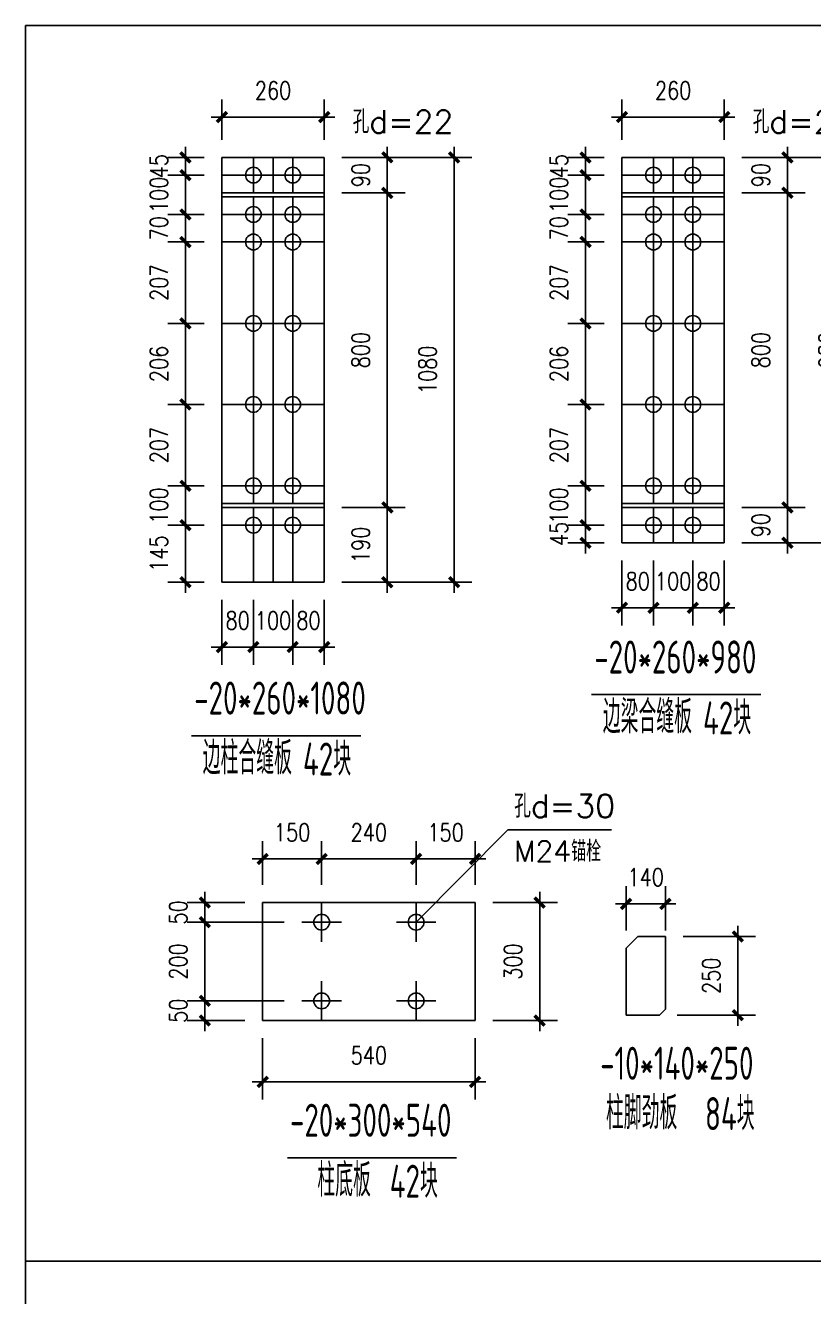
# Model space of a CAD drawing. Header units: millimetres. Extents: x 1471994 to 4527627, y -5186613 to -1927582.
# Drawn here: x 1479708 to 1483715, y -1968990 to -1962526 of the extents above; entities that cross this region are included whole.
import ezdxf

# ---------------------------------------------------------------- set-up
doc = ezdxf.new("R2010")
doc.units = ezdxf.units.MM
doc.header["$LTSCALE"] = 1000
doc.header["$PDMODE"] = 34
doc.linetypes.add('CENTER', pattern=[50.8, 31.75, -6.35, 6.35, -6.35])
doc.layers.add('轴线层', color=1, linetype='CENTER', lineweight=15)
doc.layers.add('钢架', color=7, linetype='Continuous', lineweight=25)
doc.styles.add('DIM_FONT', font='simplex.shx', dxfattribs={"width": 0.8, "bigfont": 'hztxt.shx'})
doc.styles.add('hz', font='gbenor.shx', dxfattribs={"width": 0.75, "height": 100, "bigfont": 'gbcbig.shx'})
doc.styles.get("Standard").update_dxf_attribs({"font": 'txt', "bigfont": 'gbcbig.shx'})
doc.dimstyles.new('WGH(2)', dxfattribs={"dimscale": 1.2, "dimtxt": 100, "dimasz": 0.5, "dimexe": 75, "dimexo": 75, "dimgap": 75, "dimtad": 1, "dimdec": 0, "dimlfac": 0.5, "dimzin": 0, "dimdsep": 46, "dimtxsty": 'DIM_FONT', "dimblk1": '_DIMX', "dimblk2": '_DIMX', "dimsah": 1, "dimcen": 0.09, "dimclrd": 3, "dimclre": 3, "dimclrt": 7, "dimadec": 0, "dimazin": 0, "dimtfac": 1, "dimtdec": 0, "dimtix": 1, "dimtmove": 2, "dimatfit": 3, "dimldrblk": '_DIMX', "dimfxl": 1, "dimtolj": 1, "dimtzin": 0, "dimarcsym": 0})

# ---------------------------------------------------------------- blocks, each defined once
blk = doc.blocks.new('_DIMX')
blk.add_line((-150, 0), (150, 0))
at = {"const_width": 50}
blk.add_lwpolyline([(-70, -70), (70, 70)], dxfattribs=at)
blk = doc.blocks.new('*D269')
at = {"color": 3, "lineweight": -2}
for p, q in [((1480617, -1963197), (1480431.7, -1963197)), ((1480521.7, -1963196.6), (1480521.7, -1963196.3)), ((1480521.7, -1963197), (1480521.7, -1963287)), ((1480617, -1963287), (1480431.7, -1963287)), ((1480521.7, -1963287.4), (1480521.7, -1963287.7))]:
    blk.add_line(p, q, dxfattribs=at)
at = {"layer": 'Defpoints', "color": 0}
for p in [(1480707, -1963197), (1480521.7, -1963287), (1480707, -1963287)]:
    blk.add_point(p, dxfattribs=at)
at = {"color": 3, "lineweight": -2, "xscale": 0.36, "yscale": 0.36, "zscale": 0.36}
for p, rotation in [((1480521.7, -1963197), 270), ((1480521.7, -1963287), 90)]:
    blk.add_blockref('_DIMX', p, dxfattribs=dict(at, rotation=rotation))
at = {"color": 7, "insert": (1480386.7, -1963242), "char_height": 90, "attachment_point": 5, "rotation": 90, "style": 'DIM_FONT'}
blk.add_mtext('\\A1;45', dxfattribs=at)
blk = doc.blocks.new('*D270')
at = {"color": 3, "lineweight": -2}
for p, q in [((1480617, -1963287), (1480431.7, -1963287)), ((1480521.7, -1963286.6), (1480521.7, -1963286.3)), ((1480521.7, -1963287), (1480521.7, -1963487)), ((1480617, -1963487), (1480431.7, -1963487)), ((1480521.7, -1963487.4), (1480521.7, -1963487.7))]:
    blk.add_line(p, q, dxfattribs=at)
at = {"layer": 'Defpoints', "color": 0}
for p in [(1480707, -1963287), (1480521.7, -1963487), (1480707, -1963487)]:
    blk.add_point(p, dxfattribs=at)
at = {"color": 3, "lineweight": -2, "xscale": 0.36, "yscale": 0.36, "zscale": 0.36}
for p, rotation in [((1480521.7, -1963287), 270), ((1480521.7, -1963487), 90)]:
    blk.add_blockref('_DIMX', p, dxfattribs=dict(at, rotation=rotation))
at = {"color": 7, "insert": (1480386.7, -1963387), "char_height": 90, "attachment_point": 5, "rotation": 90, "style": 'DIM_FONT'}
blk.add_mtext('\\A1;100', dxfattribs=at)
blk = doc.blocks.new('*D271')
at = {"color": 3, "lineweight": -2}
for p, q in [((1480617, -1963487), (1480431.7, -1963487)), ((1480521.7, -1963486.6), (1480521.7, -1963486.3)), ((1480521.7, -1963487), (1480521.7, -1963627)), ((1480617, -1963627), (1480431.7, -1963627)), ((1480521.7, -1963627.4), (1480521.7, -1963627.7))]:
    blk.add_line(p, q, dxfattribs=at)
at = {"layer": 'Defpoints', "color": 0}
for p in [(1480707, -1963487), (1480521.7, -1963627), (1480707, -1963627)]:
    blk.add_point(p, dxfattribs=at)
at = {"color": 3, "lineweight": -2, "xscale": 0.36, "yscale": 0.36, "zscale": 0.36}
for p, rotation in [((1480521.7, -1963487), 270), ((1480521.7, -1963627), 90)]:
    blk.add_blockref('_DIMX', p, dxfattribs=dict(at, rotation=rotation))
at = {"color": 7, "insert": (1480386.7, -1963557), "char_height": 90, "attachment_point": 5, "rotation": 90, "style": 'DIM_FONT'}
blk.add_mtext('\\A1;70', dxfattribs=at)
blk = doc.blocks.new('*D272')
at = {"color": 3, "lineweight": -2}
for p, q in [((1480617, -1963627), (1480431.7, -1963627)), ((1480521.7, -1963627.4), (1480521.7, -1964040.6)), ((1480617, -1964041), (1480431.7, -1964041))]:
    blk.add_line(p, q, dxfattribs=at)
at = {"layer": 'Defpoints', "color": 0}
for p in [(1480707, -1963627), (1480521.7, -1964041), (1480707, -1964041)]:
    blk.add_point(p, dxfattribs=at)
at = {"color": 3, "lineweight": -2, "xscale": 0.36, "yscale": 0.36, "zscale": 0.36}
for p, rotation in [((1480521.7, -1963627), 90), ((1480521.7, -1964041), 270)]:
    blk.add_blockref('_DIMX', p, dxfattribs=dict(at, rotation=rotation))
at = {"color": 7, "insert": (1480386.7, -1963834), "char_height": 90, "attachment_point": 5, "rotation": 90, "style": 'DIM_FONT'}
blk.add_mtext('\\A1;207', dxfattribs=at)
blk = doc.blocks.new('*D273')
at = {"color": 3, "lineweight": -2}
for p, q in [((1480617, -1964041), (1480431.7, -1964041)), ((1480521.7, -1964041.4), (1480521.7, -1964452.6)), ((1480617, -1964453), (1480431.7, -1964453))]:
    blk.add_line(p, q, dxfattribs=at)
at = {"layer": 'Defpoints', "color": 0}
for p in [(1480707, -1964041), (1480521.7, -1964453), (1480707, -1964453)]:
    blk.add_point(p, dxfattribs=at)
at = {"color": 3, "lineweight": -2, "xscale": 0.36, "yscale": 0.36, "zscale": 0.36}
for p, rotation in [((1480521.7, -1964041), 90), ((1480521.7, -1964453), 270)]:
    blk.add_blockref('_DIMX', p, dxfattribs=dict(at, rotation=rotation))
at = {"color": 7, "insert": (1480386.7, -1964247), "char_height": 90, "attachment_point": 5, "rotation": 90, "style": 'DIM_FONT'}
blk.add_mtext('\\A1;206', dxfattribs=at)
blk = doc.blocks.new('*D274')
at = {"color": 3, "lineweight": -2}
for p, q in [((1480617, -1964453), (1480431.7, -1964453)), ((1480521.7, -1964453.4), (1480521.7, -1964866.6)), ((1480617, -1964867), (1480431.7, -1964867))]:
    blk.add_line(p, q, dxfattribs=at)
at = {"layer": 'Defpoints', "color": 0}
for p in [(1480707, -1964453), (1480521.7, -1964867), (1480707, -1964867)]:
    blk.add_point(p, dxfattribs=at)
at = {"color": 3, "lineweight": -2, "xscale": 0.36, "yscale": 0.36, "zscale": 0.36}
for p, rotation in [((1480521.7, -1964453), 90), ((1480521.7, -1964867), 270)]:
    blk.add_blockref('_DIMX', p, dxfattribs=dict(at, rotation=rotation))
at = {"color": 7, "insert": (1480386.7, -1964660), "char_height": 90, "attachment_point": 5, "rotation": 90, "style": 'DIM_FONT'}
blk.add_mtext('\\A1;207', dxfattribs=at)
blk = doc.blocks.new('*D275')
at = {"color": 3, "lineweight": -2}
for p, q in [((1480617, -1964867), (1480431.7, -1964867)), ((1480521.7, -1964866.6), (1480521.7, -1964866.3)), ((1480521.7, -1964867), (1480521.7, -1965067)), ((1480617, -1965067), (1480431.7, -1965067)), ((1480521.7, -1965067.4), (1480521.7, -1965067.7))]:
    blk.add_line(p, q, dxfattribs=at)
at = {"layer": 'Defpoints', "color": 0}
for p in [(1480707, -1964867), (1480521.7, -1965067), (1480707, -1965067)]:
    blk.add_point(p, dxfattribs=at)
at = {"color": 3, "lineweight": -2, "xscale": 0.36, "yscale": 0.36, "zscale": 0.36}
for p, rotation in [((1480521.7, -1964867), 270), ((1480521.7, -1965067), 90)]:
    blk.add_blockref('_DIMX', p, dxfattribs=dict(at, rotation=rotation))
at = {"color": 7, "insert": (1480386.7, -1964967), "char_height": 90, "attachment_point": 5, "rotation": 90, "style": 'DIM_FONT'}
blk.add_mtext('\\A1;100', dxfattribs=at)
blk = doc.blocks.new('*D276')
at = {"color": 3, "lineweight": -2}
for p, q in [((1480617, -1965067), (1480431.7, -1965067)), ((1480521.7, -1965066.6), (1480521.7, -1965066.3)), ((1480521.7, -1965067), (1480521.7, -1965357)), ((1480617, -1965357), (1480431.7, -1965357)), ((1480521.7, -1965357.4), (1480521.7, -1965357.7))]:
    blk.add_line(p, q, dxfattribs=at)
at = {"layer": 'Defpoints', "color": 0}
for p in [(1480707, -1965067), (1480521.7, -1965357), (1480707, -1965357)]:
    blk.add_point(p, dxfattribs=at)
at = {"color": 3, "lineweight": -2, "xscale": 0.36, "yscale": 0.36, "zscale": 0.36}
for p, rotation in [((1480521.7, -1965067), 270), ((1480521.7, -1965357), 90)]:
    blk.add_blockref('_DIMX', p, dxfattribs=dict(at, rotation=rotation))
at = {"color": 7, "insert": (1480386.7, -1965212), "char_height": 90, "attachment_point": 5, "rotation": 90, "style": 'DIM_FONT'}
blk.add_mtext('\\A1;145', dxfattribs=at)
blk = doc.blocks.new('*D277')
at = {"color": 3, "lineweight": -2}
for p, q in [((1480707, -1963107), (1480707, -1962901.6)), ((1481227, -1963107), (1481227, -1962901.6)), ((1481226.6, -1962991.6), (1480707.4, -1962991.6))]:
    blk.add_line(p, q, dxfattribs=at)
at = {"layer": 'Defpoints', "color": 0}
for p in [(1480707, -1962991.6), (1480707, -1963197), (1481227, -1963197)]:
    blk.add_point(p, dxfattribs=at)
at = {"color": 3, "lineweight": -2, "xscale": 0.36, "yscale": 0.36, "zscale": 0.36, "rotation": 180}
blk.add_blockref('_DIMX', (1480707, -1962991.6), dxfattribs=at)
at = {"color": 3, "lineweight": -2, "xscale": 0.36, "yscale": 0.36, "zscale": 0.36}
blk.add_blockref('_DIMX', (1481227, -1962991.6), dxfattribs=at)
at = {"color": 7, "insert": (1480967, -1962856.6), "char_height": 90, "attachment_point": 5, "style": 'DIM_FONT'}
blk.add_mtext('\\A1;260', dxfattribs=at)
blk = doc.blocks.new('*D278')
at = {"color": 3, "lineweight": -2}
for p, q in [((1481317, -1963197), (1481637.7, -1963197)), ((1481547.7, -1963196.6), (1481547.7, -1963196.3)), ((1481547.7, -1963197), (1481547.7, -1963377)), ((1481317, -1963377), (1481637.7, -1963377)), ((1481547.7, -1963377.4), (1481547.7, -1963377.7))]:
    blk.add_line(p, q, dxfattribs=at)
at = {"layer": 'Defpoints', "color": 0}
for p in [(1481227, -1963197), (1481227, -1963377), (1481547.7, -1963377)]:
    blk.add_point(p, dxfattribs=at)
at = {"color": 3, "lineweight": -2, "xscale": 0.36, "yscale": 0.36, "zscale": 0.36}
for p, rotation in [((1481547.7, -1963197), 270), ((1481547.7, -1963377), 90)]:
    blk.add_blockref('_DIMX', p, dxfattribs=dict(at, rotation=rotation))
at = {"color": 7, "insert": (1481412.7, -1963287), "char_height": 90, "attachment_point": 5, "rotation": 90, "style": 'DIM_FONT'}
blk.add_mtext('\\A1;90', dxfattribs=at)
blk = doc.blocks.new('*D279')
at = {"color": 3, "lineweight": -2}
for p, q in [((1481317, -1963377), (1481637.7, -1963377)), ((1481547.7, -1963377.4), (1481547.7, -1964976.6)), ((1481317, -1964977), (1481637.7, -1964977))]:
    blk.add_line(p, q, dxfattribs=at)
at = {"layer": 'Defpoints', "color": 0}
for p in [(1481227, -1963377), (1481227, -1964977), (1481547.7, -1964977)]:
    blk.add_point(p, dxfattribs=at)
at = {"color": 3, "lineweight": -2, "xscale": 0.36, "yscale": 0.36, "zscale": 0.36}
for p, rotation in [((1481547.7, -1963377), 90), ((1481547.7, -1964977), 270)]:
    blk.add_blockref('_DIMX', p, dxfattribs=dict(at, rotation=rotation))
at = {"color": 7, "insert": (1481412.7, -1964177), "char_height": 90, "attachment_point": 5, "rotation": 90, "style": 'DIM_FONT'}
blk.add_mtext('\\A1;800', dxfattribs=at)
blk = doc.blocks.new('*D280')
at = {"color": 3, "lineweight": -2}
for p, q in [((1481317, -1964977), (1481637.7, -1964977)), ((1481547.7, -1964977.4), (1481547.7, -1965356.6)), ((1481317, -1965357), (1481637.7, -1965357))]:
    blk.add_line(p, q, dxfattribs=at)
at = {"layer": 'Defpoints', "color": 0}
for p in [(1481227, -1964977), (1481227, -1965357), (1481547.7, -1965357)]:
    blk.add_point(p, dxfattribs=at)
at = {"color": 3, "lineweight": -2, "xscale": 0.36, "yscale": 0.36, "zscale": 0.36}
for p, rotation in [((1481547.7, -1964977), 90), ((1481547.7, -1965357), 270)]:
    blk.add_blockref('_DIMX', p, dxfattribs=dict(at, rotation=rotation))
at = {"color": 7, "insert": (1481412.7, -1965167), "char_height": 90, "attachment_point": 5, "rotation": 90, "style": 'DIM_FONT'}
blk.add_mtext('\\A1;190', dxfattribs=at)
blk = doc.blocks.new('*D281')
at = {"color": 3, "lineweight": -2}
for p, q in [((1480707, -1965447), (1480707, -1965776.9)), ((1480867, -1965447), (1480867, -1965776.9)), ((1480706.6, -1965686.9), (1480706.3, -1965686.9)), ((1480707, -1965686.9), (1480867, -1965686.9)), ((1480867.4, -1965686.9), (1480867.7, -1965686.9))]:
    blk.add_line(p, q, dxfattribs=at)
at = {"layer": 'Defpoints', "color": 0}
for p in [(1480707, -1965357), (1480867, -1965357), (1480867, -1965686.9)]:
    blk.add_point(p, dxfattribs=at)
at = {"color": 3, "lineweight": -2, "xscale": 0.36, "yscale": 0.36, "zscale": 0.36}
blk.add_blockref('_DIMX', (1480707, -1965686.9), dxfattribs=at)
at = {"color": 3, "lineweight": -2, "xscale": 0.36, "yscale": 0.36, "zscale": 0.36, "rotation": 180}
blk.add_blockref('_DIMX', (1480867, -1965686.9), dxfattribs=at)
at = {"color": 7, "insert": (1480787, -1965551.9), "char_height": 90, "attachment_point": 5, "style": 'DIM_FONT'}
blk.add_mtext('\\A1;80', dxfattribs=at)
blk = doc.blocks.new('*D282')
at = {"color": 3, "lineweight": -2}
for p, q in [((1480867, -1965447), (1480867, -1965776.9)), ((1481067, -1965447), (1481067, -1965776.9)), ((1480866.6, -1965686.9), (1480866.3, -1965686.9)), ((1480867, -1965686.9), (1481067, -1965686.9)), ((1481067.4, -1965686.9), (1481067.7, -1965686.9))]:
    blk.add_line(p, q, dxfattribs=at)
at = {"layer": 'Defpoints', "color": 0}
for p in [(1480867, -1965357), (1481067, -1965357), (1481067, -1965686.9)]:
    blk.add_point(p, dxfattribs=at)
at = {"color": 3, "lineweight": -2, "xscale": 0.36, "yscale": 0.36, "zscale": 0.36}
blk.add_blockref('_DIMX', (1480867, -1965686.9), dxfattribs=at)
at = {"color": 3, "lineweight": -2, "xscale": 0.36, "yscale": 0.36, "zscale": 0.36, "rotation": 180}
blk.add_blockref('_DIMX', (1481067, -1965686.9), dxfattribs=at)
at = {"color": 7, "insert": (1480967, -1965551.9), "char_height": 90, "attachment_point": 5, "style": 'DIM_FONT'}
blk.add_mtext('\\A1;100', dxfattribs=at)
blk = doc.blocks.new('*D283')
at = {"color": 3, "lineweight": -2}
for p, q in [((1481067, -1965447), (1481067, -1965776.9)), ((1481227, -1965447), (1481227, -1965776.9)), ((1481066.6, -1965686.9), (1481066.3, -1965686.9)), ((1481067, -1965686.9), (1481227, -1965686.9)), ((1481227.4, -1965686.9), (1481227.7, -1965686.9))]:
    blk.add_line(p, q, dxfattribs=at)
at = {"layer": 'Defpoints', "color": 0}
for p in [(1481067, -1965357), (1481227, -1965357), (1481227, -1965686.9)]:
    blk.add_point(p, dxfattribs=at)
at = {"color": 3, "lineweight": -2, "xscale": 0.36, "yscale": 0.36, "zscale": 0.36}
blk.add_blockref('_DIMX', (1481067, -1965686.9), dxfattribs=at)
at = {"color": 3, "lineweight": -2, "xscale": 0.36, "yscale": 0.36, "zscale": 0.36, "rotation": 180}
blk.add_blockref('_DIMX', (1481227, -1965686.9), dxfattribs=at)
at = {"color": 7, "insert": (1481147, -1965551.9), "char_height": 90, "attachment_point": 5, "style": 'DIM_FONT'}
blk.add_mtext('\\A1;80', dxfattribs=at)
blk = doc.blocks.new('*D284')
at = {"color": 3, "lineweight": -2}
for p, q in [((1481317, -1963197), (1481977.1, -1963197)), ((1481887.1, -1963197.4), (1481887.1, -1965356.6)), ((1481317, -1965357), (1481977.1, -1965357))]:
    blk.add_line(p, q, dxfattribs=at)
at = {"layer": 'Defpoints', "color": 0}
for p in [(1481227, -1963197), (1481227, -1965357), (1481887.1, -1965357)]:
    blk.add_point(p, dxfattribs=at)
at = {"color": 3, "lineweight": -2, "xscale": 0.36, "yscale": 0.36, "zscale": 0.36}
for p, rotation in [((1481887.1, -1963197), 90), ((1481887.1, -1965357), 270)]:
    blk.add_blockref('_DIMX', p, dxfattribs=dict(at, rotation=rotation))
at = {"color": 7, "insert": (1481752.1, -1964277), "char_height": 90, "attachment_point": 5, "rotation": 90, "style": 'DIM_FONT'}
blk.add_mtext('\\A1;1080', dxfattribs=at)
blk = doc.blocks.new('*D286')
at = {"color": 3, "lineweight": -2}
for p, q in [((1482650.7, -1963197), (1482465.3, -1963197)), ((1482555.3, -1963196.6), (1482555.3, -1963196.3)), ((1482555.3, -1963197), (1482555.3, -1963287)), ((1482650.7, -1963287), (1482465.3, -1963287)), ((1482555.3, -1963287.4), (1482555.3, -1963287.7))]:
    blk.add_line(p, q, dxfattribs=at)
at = {"layer": 'Defpoints', "color": 0}
for p in [(1482740.7, -1963197), (1482555.3, -1963287), (1482740.7, -1963287)]:
    blk.add_point(p, dxfattribs=at)
at = {"color": 3, "lineweight": -2, "xscale": 0.36, "yscale": 0.36, "zscale": 0.36}
for p, rotation in [((1482555.3, -1963197), 270), ((1482555.3, -1963287), 90)]:
    blk.add_blockref('_DIMX', p, dxfattribs=dict(at, rotation=rotation))
at = {"color": 7, "insert": (1482420.3, -1963242), "char_height": 90, "attachment_point": 5, "rotation": 90, "style": 'DIM_FONT'}
blk.add_mtext('\\A1;45', dxfattribs=at)
blk = doc.blocks.new('*D287')
at = {"color": 3, "lineweight": -2}
for p, q in [((1482650.7, -1963287), (1482465.3, -1963287)), ((1482555.3, -1963286.6), (1482555.3, -1963286.3)), ((1482555.3, -1963287), (1482555.3, -1963487)), ((1482650.7, -1963487), (1482465.3, -1963487)), ((1482555.3, -1963487.4), (1482555.3, -1963487.7))]:
    blk.add_line(p, q, dxfattribs=at)
at = {"layer": 'Defpoints', "color": 0}
for p in [(1482740.7, -1963287), (1482555.3, -1963487), (1482740.7, -1963487)]:
    blk.add_point(p, dxfattribs=at)
at = {"color": 3, "lineweight": -2, "xscale": 0.36, "yscale": 0.36, "zscale": 0.36}
for p, rotation in [((1482555.3, -1963287), 270), ((1482555.3, -1963487), 90)]:
    blk.add_blockref('_DIMX', p, dxfattribs=dict(at, rotation=rotation))
at = {"color": 7, "insert": (1482420.3, -1963387), "char_height": 90, "attachment_point": 5, "rotation": 90, "style": 'DIM_FONT'}
blk.add_mtext('\\A1;100', dxfattribs=at)
blk = doc.blocks.new('*D288')
at = {"color": 3, "lineweight": -2}
for p, q in [((1482650.7, -1963487), (1482465.3, -1963487)), ((1482555.3, -1963486.6), (1482555.3, -1963486.3)), ((1482555.3, -1963487), (1482555.3, -1963627)), ((1482650.7, -1963627), (1482465.3, -1963627)), ((1482555.3, -1963627.4), (1482555.3, -1963627.7))]:
    blk.add_line(p, q, dxfattribs=at)
at = {"layer": 'Defpoints', "color": 0}
for p in [(1482740.7, -1963487), (1482555.3, -1963627), (1482740.7, -1963627)]:
    blk.add_point(p, dxfattribs=at)
at = {"color": 3, "lineweight": -2, "xscale": 0.36, "yscale": 0.36, "zscale": 0.36}
for p, rotation in [((1482555.3, -1963487), 270), ((1482555.3, -1963627), 90)]:
    blk.add_blockref('_DIMX', p, dxfattribs=dict(at, rotation=rotation))
at = {"color": 7, "insert": (1482420.3, -1963557), "char_height": 90, "attachment_point": 5, "rotation": 90, "style": 'DIM_FONT'}
blk.add_mtext('\\A1;70', dxfattribs=at)
blk = doc.blocks.new('*D289')
at = {"color": 3, "lineweight": -2}
for p, q in [((1482650.7, -1963627), (1482465.3, -1963627)), ((1482555.3, -1963627.4), (1482555.3, -1964040.6)), ((1482650.7, -1964041), (1482465.3, -1964041))]:
    blk.add_line(p, q, dxfattribs=at)
at = {"layer": 'Defpoints', "color": 0}
for p in [(1482740.7, -1963627), (1482555.3, -1964041), (1482740.7, -1964041)]:
    blk.add_point(p, dxfattribs=at)
at = {"color": 3, "lineweight": -2, "xscale": 0.36, "yscale": 0.36, "zscale": 0.36}
for p, rotation in [((1482555.3, -1963627), 90), ((1482555.3, -1964041), 270)]:
    blk.add_blockref('_DIMX', p, dxfattribs=dict(at, rotation=rotation))
at = {"color": 7, "insert": (1482420.3, -1963834), "char_height": 90, "attachment_point": 5, "rotation": 90, "style": 'DIM_FONT'}
blk.add_mtext('\\A1;207', dxfattribs=at)
blk = doc.blocks.new('*D290')
at = {"color": 3, "lineweight": -2}
for p, q in [((1482650.7, -1964041), (1482465.3, -1964041)), ((1482555.3, -1964041.4), (1482555.3, -1964452.6)), ((1482650.7, -1964453), (1482465.3, -1964453))]:
    blk.add_line(p, q, dxfattribs=at)
at = {"layer": 'Defpoints', "color": 0}
for p in [(1482740.7, -1964041), (1482555.3, -1964453), (1482740.7, -1964453)]:
    blk.add_point(p, dxfattribs=at)
at = {"color": 3, "lineweight": -2, "xscale": 0.36, "yscale": 0.36, "zscale": 0.36}
for p, rotation in [((1482555.3, -1964041), 90), ((1482555.3, -1964453), 270)]:
    blk.add_blockref('_DIMX', p, dxfattribs=dict(at, rotation=rotation))
at = {"color": 7, "insert": (1482420.3, -1964247), "char_height": 90, "attachment_point": 5, "rotation": 90, "style": 'DIM_FONT'}
blk.add_mtext('\\A1;206', dxfattribs=at)
blk = doc.blocks.new('*D291')
at = {"color": 3, "lineweight": -2}
for p, q in [((1482650.7, -1964453), (1482465.3, -1964453)), ((1482555.3, -1964453.4), (1482555.3, -1964866.6)), ((1482650.7, -1964867), (1482465.3, -1964867))]:
    blk.add_line(p, q, dxfattribs=at)
at = {"layer": 'Defpoints', "color": 0}
for p in [(1482740.7, -1964453), (1482555.3, -1964867), (1482740.7, -1964867)]:
    blk.add_point(p, dxfattribs=at)
at = {"color": 3, "lineweight": -2, "xscale": 0.36, "yscale": 0.36, "zscale": 0.36}
for p, rotation in [((1482555.3, -1964453), 90), ((1482555.3, -1964867), 270)]:
    blk.add_blockref('_DIMX', p, dxfattribs=dict(at, rotation=rotation))
at = {"color": 7, "insert": (1482420.3, -1964660), "char_height": 90, "attachment_point": 5, "rotation": 90, "style": 'DIM_FONT'}
blk.add_mtext('\\A1;207', dxfattribs=at)
blk = doc.blocks.new('*D292')
at = {"color": 3, "lineweight": -2}
for p, q in [((1482650.7, -1964867), (1482465.3, -1964867)), ((1482555.3, -1964866.6), (1482555.3, -1964866.3)), ((1482555.3, -1964867), (1482555.3, -1965067)), ((1482650.7, -1965067), (1482465.3, -1965067)), ((1482555.3, -1965067.4), (1482555.3, -1965067.7))]:
    blk.add_line(p, q, dxfattribs=at)
at = {"layer": 'Defpoints', "color": 0}
for p in [(1482740.7, -1964867), (1482555.3, -1965067), (1482740.7, -1965067)]:
    blk.add_point(p, dxfattribs=at)
at = {"color": 3, "lineweight": -2, "xscale": 0.36, "yscale": 0.36, "zscale": 0.36}
for p, rotation in [((1482555.3, -1964867), 270), ((1482555.3, -1965067), 90)]:
    blk.add_blockref('_DIMX', p, dxfattribs=dict(at, rotation=rotation))
at = {"color": 7, "insert": (1482420.3, -1964967), "char_height": 90, "attachment_point": 5, "rotation": 90, "style": 'DIM_FONT'}
blk.add_mtext('\\A1;100', dxfattribs=at)
blk = doc.blocks.new('*D293')
at = {"color": 3, "lineweight": -2}
for p, q in [((1482650.7, -1965067), (1482465.3, -1965067)), ((1482555.3, -1965066.6), (1482555.3, -1965066.3)), ((1482555.3, -1965067), (1482555.3, -1965157)), ((1482650.7, -1965157), (1482465.3, -1965157)), ((1482555.3, -1965157.4), (1482555.3, -1965157.7))]:
    blk.add_line(p, q, dxfattribs=at)
at = {"layer": 'Defpoints', "color": 0}
for p in [(1482740.7, -1965067), (1482555.3, -1965157), (1482740.7, -1965157)]:
    blk.add_point(p, dxfattribs=at)
at = {"color": 3, "lineweight": -2, "xscale": 0.36, "yscale": 0.36, "zscale": 0.36}
for p, rotation in [((1482555.3, -1965067), 270), ((1482555.3, -1965157), 90)]:
    blk.add_blockref('_DIMX', p, dxfattribs=dict(at, rotation=rotation))
at = {"color": 7, "insert": (1482420.3, -1965112), "char_height": 90, "attachment_point": 5, "rotation": 90, "style": 'DIM_FONT'}
blk.add_mtext('\\A1;45', dxfattribs=at)
blk = doc.blocks.new('*D294')
at = {"color": 3, "lineweight": -2}
for p, q in [((1482740.7, -1963107), (1482740.7, -1962901.6)), ((1483260.7, -1963107), (1483260.7, -1962901.6)), ((1483260.3, -1962991.6), (1482741, -1962991.6))]:
    blk.add_line(p, q, dxfattribs=at)
at = {"layer": 'Defpoints', "color": 0}
for p in [(1482740.7, -1962991.6), (1482740.7, -1963197), (1483260.7, -1963197)]:
    blk.add_point(p, dxfattribs=at)
at = {"color": 3, "lineweight": -2, "xscale": 0.36, "yscale": 0.36, "zscale": 0.36, "rotation": 180}
blk.add_blockref('_DIMX', (1482740.7, -1962991.6), dxfattribs=at)
at = {"color": 3, "lineweight": -2, "xscale": 0.36, "yscale": 0.36, "zscale": 0.36}
blk.add_blockref('_DIMX', (1483260.7, -1962991.6), dxfattribs=at)
at = {"color": 7, "insert": (1483000.7, -1962856.6), "char_height": 90, "attachment_point": 5, "style": 'DIM_FONT'}
blk.add_mtext('\\A1;260', dxfattribs=at)
blk = doc.blocks.new('*D295')
at = {"color": 3, "lineweight": -2}
for p, q in [((1483350.7, -1963197), (1483671.4, -1963197)), ((1483581.4, -1963196.6), (1483581.4, -1963196.3)), ((1483581.4, -1963197), (1483581.4, -1963377)), ((1483350.7, -1963377), (1483671.4, -1963377)), ((1483581.4, -1963377.4), (1483581.4, -1963377.7))]:
    blk.add_line(p, q, dxfattribs=at)
at = {"layer": 'Defpoints', "color": 0}
for p in [(1483260.7, -1963197), (1483260.7, -1963377), (1483581.4, -1963377)]:
    blk.add_point(p, dxfattribs=at)
at = {"color": 3, "lineweight": -2, "xscale": 0.36, "yscale": 0.36, "zscale": 0.36}
for p, rotation in [((1483581.4, -1963197), 270), ((1483581.4, -1963377), 90)]:
    blk.add_blockref('_DIMX', p, dxfattribs=dict(at, rotation=rotation))
at = {"color": 7, "insert": (1483446.4, -1963287), "char_height": 90, "attachment_point": 5, "rotation": 90, "style": 'DIM_FONT'}
blk.add_mtext('\\A1;90', dxfattribs=at)
blk = doc.blocks.new('*D296')
at = {"color": 3, "lineweight": -2}
for p, q in [((1483350.7, -1963377), (1483671.4, -1963377)), ((1483581.4, -1963377.4), (1483581.4, -1964976.6)), ((1483350.7, -1964977), (1483671.4, -1964977))]:
    blk.add_line(p, q, dxfattribs=at)
at = {"layer": 'Defpoints', "color": 0}
for p in [(1483260.7, -1963377), (1483260.7, -1964977), (1483581.4, -1964977)]:
    blk.add_point(p, dxfattribs=at)
at = {"color": 3, "lineweight": -2, "xscale": 0.36, "yscale": 0.36, "zscale": 0.36}
for p, rotation in [((1483581.4, -1963377), 90), ((1483581.4, -1964977), 270)]:
    blk.add_blockref('_DIMX', p, dxfattribs=dict(at, rotation=rotation))
at = {"color": 7, "insert": (1483446.4, -1964177), "char_height": 90, "attachment_point": 5, "rotation": 90, "style": 'DIM_FONT'}
blk.add_mtext('\\A1;800', dxfattribs=at)
blk = doc.blocks.new('*D297')
at = {"color": 3, "lineweight": -2}
for p, q in [((1483350.7, -1964977), (1483671.4, -1964977)), ((1483581.4, -1964976.6), (1483581.4, -1964976.3)), ((1483581.4, -1964977), (1483581.4, -1965157)), ((1483350.7, -1965157), (1483671.4, -1965157)), ((1483581.4, -1965157.4), (1483581.4, -1965157.7))]:
    blk.add_line(p, q, dxfattribs=at)
at = {"layer": 'Defpoints', "color": 0}
for p in [(1483260.7, -1964977), (1483260.7, -1965157), (1483581.4, -1965157)]:
    blk.add_point(p, dxfattribs=at)
at = {"color": 3, "lineweight": -2, "xscale": 0.36, "yscale": 0.36, "zscale": 0.36}
for p, rotation in [((1483581.4, -1964977), 270), ((1483581.4, -1965157), 90)]:
    blk.add_blockref('_DIMX', p, dxfattribs=dict(at, rotation=rotation))
at = {"color": 7, "insert": (1483446.4, -1965067), "char_height": 90, "attachment_point": 5, "rotation": 90, "style": 'DIM_FONT'}
blk.add_mtext('\\A1;90', dxfattribs=at)
blk = doc.blocks.new('*D298')
at = {"color": 3, "lineweight": -2}
for p, q in [((1482740.7, -1965247), (1482740.7, -1965576.9)), ((1482900.7, -1965247), (1482900.7, -1965576.9)), ((1482740.3, -1965486.9), (1482739.9, -1965486.9)), ((1482740.7, -1965486.9), (1482900.7, -1965486.9)), ((1482901, -1965486.9), (1482901.4, -1965486.9))]:
    blk.add_line(p, q, dxfattribs=at)
at = {"layer": 'Defpoints', "color": 0}
for p in [(1482740.7, -1965157), (1482900.7, -1965157), (1482900.7, -1965486.9)]:
    blk.add_point(p, dxfattribs=at)
at = {"color": 3, "lineweight": -2, "xscale": 0.36, "yscale": 0.36, "zscale": 0.36}
blk.add_blockref('_DIMX', (1482740.7, -1965486.9), dxfattribs=at)
at = {"color": 3, "lineweight": -2, "xscale": 0.36, "yscale": 0.36, "zscale": 0.36, "rotation": 180}
blk.add_blockref('_DIMX', (1482900.7, -1965486.9), dxfattribs=at)
at = {"color": 7, "insert": (1482820.7, -1965351.9), "char_height": 90, "attachment_point": 5, "style": 'DIM_FONT'}
blk.add_mtext('\\A1;80', dxfattribs=at)
blk = doc.blocks.new('*D299')
at = {"color": 3, "lineweight": -2}
for p, q in [((1482900.7, -1965247), (1482900.7, -1965576.9)), ((1483100.7, -1965247), (1483100.7, -1965576.9)), ((1482900.3, -1965486.9), (1482899.9, -1965486.9)), ((1482900.7, -1965486.9), (1483100.7, -1965486.9)), ((1483101, -1965486.9), (1483101.4, -1965486.9))]:
    blk.add_line(p, q, dxfattribs=at)
at = {"layer": 'Defpoints', "color": 0}
for p in [(1482900.7, -1965157), (1483100.7, -1965157), (1483100.7, -1965486.9)]:
    blk.add_point(p, dxfattribs=at)
at = {"color": 3, "lineweight": -2, "xscale": 0.36, "yscale": 0.36, "zscale": 0.36}
blk.add_blockref('_DIMX', (1482900.7, -1965486.9), dxfattribs=at)
at = {"color": 3, "lineweight": -2, "xscale": 0.36, "yscale": 0.36, "zscale": 0.36, "rotation": 180}
blk.add_blockref('_DIMX', (1483100.7, -1965486.9), dxfattribs=at)
at = {"color": 7, "insert": (1483000.7, -1965351.9), "char_height": 90, "attachment_point": 5, "style": 'DIM_FONT'}
blk.add_mtext('\\A1;100', dxfattribs=at)
blk = doc.blocks.new('*D300')
at = {"color": 3, "lineweight": -2}
for p, q in [((1483100.7, -1965247), (1483100.7, -1965576.9)), ((1483260.7, -1965247), (1483260.7, -1965576.9)), ((1483100.3, -1965486.9), (1483099.9, -1965486.9)), ((1483100.7, -1965486.9), (1483260.7, -1965486.9)), ((1483261, -1965486.9), (1483261.4, -1965486.9))]:
    blk.add_line(p, q, dxfattribs=at)
at = {"layer": 'Defpoints', "color": 0}
for p in [(1483100.7, -1965157), (1483260.7, -1965157), (1483260.7, -1965486.9)]:
    blk.add_point(p, dxfattribs=at)
at = {"color": 3, "lineweight": -2, "xscale": 0.36, "yscale": 0.36, "zscale": 0.36}
blk.add_blockref('_DIMX', (1483100.7, -1965486.9), dxfattribs=at)
at = {"color": 3, "lineweight": -2, "xscale": 0.36, "yscale": 0.36, "zscale": 0.36, "rotation": 180}
blk.add_blockref('_DIMX', (1483260.7, -1965486.9), dxfattribs=at)
at = {"color": 7, "insert": (1483180.7, -1965351.9), "char_height": 90, "attachment_point": 5, "style": 'DIM_FONT'}
blk.add_mtext('\\A1;80', dxfattribs=at)
blk = doc.blocks.new('*D285')
at = {"color": 3, "lineweight": -2}
for p, q in [((1483350.7, -1963197), (1484010.8, -1963197)), ((1483920.8, -1963197.4), (1483920.8, -1965156.6)), ((1483350.7, -1965157), (1484010.8, -1965157))]:
    blk.add_line(p, q, dxfattribs=at)
at = {"layer": 'Defpoints', "color": 0}
for p in [(1483260.7, -1963197), (1483260.7, -1965157), (1483920.8, -1965157)]:
    blk.add_point(p, dxfattribs=at)
at = {"color": 3, "lineweight": -2, "xscale": 0.36, "yscale": 0.36, "zscale": 0.36}
for p, rotation in [((1483920.8, -1963197), 90), ((1483920.8, -1965157), 270)]:
    blk.add_blockref('_DIMX', p, dxfattribs=dict(at, rotation=rotation))
at = {"color": 7, "insert": (1483785.8, -1964177), "char_height": 90, "attachment_point": 5, "rotation": 90, "style": 'DIM_FONT'}
blk.add_mtext('\\A1;980', dxfattribs=at)
blk = doc.blocks.new('*D315')
at = {"color": 3, "lineweight": -2}
for p, q in [((1480824, -1966986.1), (1480529.9, -1966986.1)), ((1480619.9, -1966985.8), (1480619.9, -1966985.4)), ((1480619.9, -1966986.1), (1480619.9, -1967086.1)), ((1481024, -1967086.1), (1480529.9, -1967086.1)), ((1480619.9, -1967086.5), (1480619.9, -1967086.9))]:
    blk.add_line(p, q, dxfattribs=at)
at = {"layer": 'Defpoints', "color": 0}
for p in [(1480914, -1966986.1), (1480619.9, -1967086.1), (1481114, -1967086.1)]:
    blk.add_point(p, dxfattribs=at)
at = {"color": 3, "lineweight": -2, "xscale": 0.36, "yscale": 0.36, "zscale": 0.36}
for p, rotation in [((1480619.9, -1966986.1), 270), ((1480619.9, -1967086.1), 90)]:
    blk.add_blockref('_DIMX', p, dxfattribs=dict(at, rotation=rotation))
at = {"color": 7, "insert": (1480484.9, -1967036.1), "char_height": 90, "attachment_point": 5, "rotation": 90, "style": 'DIM_FONT'}
blk.add_mtext('\\A1;50', dxfattribs=at)
blk = doc.blocks.new('*D316')
at = {"color": 3, "lineweight": -2}
for p, q in [((1481024, -1967086.1), (1480529.9, -1967086.1)), ((1480619.9, -1967086.5), (1480619.9, -1967485.8)), ((1481024, -1967486.1), (1480529.9, -1967486.1))]:
    blk.add_line(p, q, dxfattribs=at)
at = {"layer": 'Defpoints', "color": 0}
for p in [(1481114, -1967086.1), (1480619.9, -1967486.1), (1481114, -1967486.1)]:
    blk.add_point(p, dxfattribs=at)
at = {"color": 3, "lineweight": -2, "xscale": 0.36, "yscale": 0.36, "zscale": 0.36}
for p, rotation in [((1480619.9, -1967086.1), 90), ((1480619.9, -1967486.1), 270)]:
    blk.add_blockref('_DIMX', p, dxfattribs=dict(at, rotation=rotation))
at = {"color": 7, "insert": (1480484.9, -1967286.1), "char_height": 90, "attachment_point": 5, "rotation": 90, "style": 'DIM_FONT'}
blk.add_mtext('\\A1;200', dxfattribs=at)
blk = doc.blocks.new('*D317')
at = {"color": 3, "lineweight": -2}
for p, q in [((1481024, -1967486.1), (1480529.9, -1967486.1)), ((1480619.9, -1967485.8), (1480619.9, -1967485.4)), ((1480619.9, -1967486.1), (1480619.9, -1967586.1)), ((1480824, -1967586.1), (1480529.9, -1967586.1)), ((1480619.9, -1967586.5), (1480619.9, -1967586.9))]:
    blk.add_line(p, q, dxfattribs=at)
at = {"layer": 'Defpoints', "color": 0}
for p in [(1481114, -1967486.1), (1480619.9, -1967586.1), (1480914, -1967586.1)]:
    blk.add_point(p, dxfattribs=at)
at = {"color": 3, "lineweight": -2, "xscale": 0.36, "yscale": 0.36, "zscale": 0.36}
for p, rotation in [((1480619.9, -1967486.1), 270), ((1480619.9, -1967586.1), 90)]:
    blk.add_blockref('_DIMX', p, dxfattribs=dict(at, rotation=rotation))
at = {"color": 7, "insert": (1480484.9, -1967536.1), "char_height": 90, "attachment_point": 5, "rotation": 90, "style": 'DIM_FONT'}
blk.add_mtext('\\A1;50', dxfattribs=at)
blk = doc.blocks.new('*D318')
at = {"color": 3, "lineweight": -2}
for p, q in [((1480914, -1966896.1), (1480914, -1966674.4)), ((1481214, -1966896.1), (1481214, -1966674.4)), ((1480913.7, -1966764.4), (1480913.3, -1966764.4)), ((1480914, -1966764.4), (1481214, -1966764.4)), ((1481214.4, -1966764.4), (1481214.8, -1966764.4))]:
    blk.add_line(p, q, dxfattribs=at)
at = {"layer": 'Defpoints', "color": 0}
for p in [(1481214, -1966764.4), (1480914, -1966986.1), (1481214, -1966986.1)]:
    blk.add_point(p, dxfattribs=at)
at = {"color": 3, "lineweight": -2, "xscale": 0.36, "yscale": 0.36, "zscale": 0.36}
blk.add_blockref('_DIMX', (1480914, -1966764.4), dxfattribs=at)
at = {"color": 3, "lineweight": -2, "xscale": 0.36, "yscale": 0.36, "zscale": 0.36, "rotation": 180}
blk.add_blockref('_DIMX', (1481214, -1966764.4), dxfattribs=at)
at = {"color": 7, "insert": (1481064, -1966629.4), "char_height": 90, "attachment_point": 5, "style": 'DIM_FONT'}
blk.add_mtext('\\A1;150', dxfattribs=at)
blk = doc.blocks.new('*D319')
at = {"color": 3, "lineweight": -2}
for p, q in [((1481214, -1966896.1), (1481214, -1966674.4)), ((1481694, -1966896.1), (1481694, -1966674.4)), ((1481214.4, -1966764.4), (1481693.7, -1966764.4))]:
    blk.add_line(p, q, dxfattribs=at)
at = {"layer": 'Defpoints', "color": 0}
for p in [(1481694, -1966764.4), (1481214, -1966986.1), (1481694, -1966986.1)]:
    blk.add_point(p, dxfattribs=at)
at = {"color": 3, "lineweight": -2, "xscale": 0.36, "yscale": 0.36, "zscale": 0.36, "rotation": 180}
blk.add_blockref('_DIMX', (1481214, -1966764.4), dxfattribs=at)
at = {"color": 3, "lineweight": -2, "xscale": 0.36, "yscale": 0.36, "zscale": 0.36}
blk.add_blockref('_DIMX', (1481694, -1966764.4), dxfattribs=at)
at = {"color": 7, "insert": (1481454, -1966629.4), "char_height": 90, "attachment_point": 5, "style": 'DIM_FONT'}
blk.add_mtext('\\A1;240', dxfattribs=at)
blk = doc.blocks.new('*D320')
at = {"color": 3, "lineweight": -2}
for p, q in [((1481694, -1966896.1), (1481694, -1966674.4)), ((1481994, -1966896.1), (1481994, -1966674.4)), ((1481693.7, -1966764.4), (1481693.3, -1966764.4)), ((1481694, -1966764.4), (1481994, -1966764.4)), ((1481994.4, -1966764.4), (1481994.8, -1966764.4))]:
    blk.add_line(p, q, dxfattribs=at)
at = {"layer": 'Defpoints', "color": 0}
for p in [(1481994, -1966764.4), (1481694, -1966986.1), (1481994, -1966986.1)]:
    blk.add_point(p, dxfattribs=at)
at = {"color": 3, "lineweight": -2, "xscale": 0.36, "yscale": 0.36, "zscale": 0.36}
blk.add_blockref('_DIMX', (1481694, -1966764.4), dxfattribs=at)
at = {"color": 3, "lineweight": -2, "xscale": 0.36, "yscale": 0.36, "zscale": 0.36, "rotation": 180}
blk.add_blockref('_DIMX', (1481994, -1966764.4), dxfattribs=at)
at = {"color": 7, "insert": (1481844, -1966629.4), "char_height": 90, "attachment_point": 5, "style": 'DIM_FONT'}
blk.add_mtext('\\A1;150', dxfattribs=at)
blk = doc.blocks.new('*D321')
at = {"color": 3, "lineweight": -2}
for p, q in [((1482084, -1966986.1), (1482412.3, -1966986.1)), ((1482322.3, -1966986.5), (1482322.3, -1967585.8)), ((1482084, -1967586.1), (1482412.3, -1967586.1))]:
    blk.add_line(p, q, dxfattribs=at)
at = {"layer": 'Defpoints', "color": 0}
for p in [(1481994, -1966986.1), (1481994, -1967586.1), (1482322.3, -1967586.1)]:
    blk.add_point(p, dxfattribs=at)
at = {"color": 3, "lineweight": -2, "xscale": 0.36, "yscale": 0.36, "zscale": 0.36}
for p, rotation in [((1482322.3, -1966986.1), 90), ((1482322.3, -1967586.1), 270)]:
    blk.add_blockref('_DIMX', p, dxfattribs=dict(at, rotation=rotation))
at = {"color": 7, "insert": (1482187.3, -1967286.1), "char_height": 90, "attachment_point": 5, "rotation": 90, "style": 'DIM_FONT'}
blk.add_mtext('\\A1;300', dxfattribs=at)
blk = doc.blocks.new('*D322')
at = {"color": 3, "lineweight": -2}
for p, q in [((1480914, -1967676.1), (1480914, -1967988.1)), ((1481994, -1967676.1), (1481994, -1967988.1)), ((1481993.7, -1967898.1), (1480914.4, -1967898.1))]:
    blk.add_line(p, q, dxfattribs=at)
at = {"layer": 'Defpoints', "color": 0}
for p in [(1480914, -1967586.1), (1481994, -1967586.1), (1480914, -1967898.1)]:
    blk.add_point(p, dxfattribs=at)
at = {"color": 3, "lineweight": -2, "xscale": 0.36, "yscale": 0.36, "zscale": 0.36, "rotation": 180}
blk.add_blockref('_DIMX', (1480914, -1967898.1), dxfattribs=at)
at = {"color": 3, "lineweight": -2, "xscale": 0.36, "yscale": 0.36, "zscale": 0.36}
blk.add_blockref('_DIMX', (1481994, -1967898.1), dxfattribs=at)
at = {"color": 7, "insert": (1481454, -1967763.1), "char_height": 90, "attachment_point": 5, "style": 'DIM_FONT'}
blk.add_mtext('\\A1;540', dxfattribs=at)
blk = doc.blocks.new('*D323')
at = {"color": 3, "lineweight": -2}
for p, q in [((1483051.1, -1967158.4), (1483419.6, -1967158.4)), ((1483329.6, -1967158.7), (1483329.6, -1967558)), ((1483021.1, -1967558.4), (1483419.6, -1967558.4))]:
    blk.add_line(p, q, dxfattribs=at)
at = {"layer": 'Defpoints', "color": 0}
for p in [(1482961.1, -1967158.4), (1482931.1, -1967558.4), (1483329.6, -1967558.4)]:
    blk.add_point(p, dxfattribs=at)
at = {"color": 3, "lineweight": -2, "xscale": 0.36, "yscale": 0.36, "zscale": 0.36}
for p, rotation in [((1483329.6, -1967158.4), 90), ((1483329.6, -1967558.4), 270)]:
    blk.add_blockref('_DIMX', p, dxfattribs=dict(at, rotation=rotation))
at = {"color": 7, "insert": (1483194.6, -1967358.4), "char_height": 90, "attachment_point": 5, "rotation": 90, "style": 'DIM_FONT'}
blk.add_mtext('\\A1;250', dxfattribs=at)
blk = doc.blocks.new('*D324')
at = {"color": 3, "lineweight": -2}
for p, q in [((1482761.1, -1967128.4), (1482761.1, -1966902.8)), ((1482961.1, -1967128.4), (1482961.1, -1966902.8)), ((1482760.7, -1966992.8), (1482760.4, -1966992.8)), ((1482761.1, -1966992.8), (1482961.1, -1966992.8)), ((1482961.5, -1966992.8), (1482961.8, -1966992.8))]:
    blk.add_line(p, q, dxfattribs=at)
at = {"layer": 'Defpoints', "color": 0}
for p in [(1482961.1, -1966992.8), (1482761.1, -1967218.4), (1482961.1, -1967218.4)]:
    blk.add_point(p, dxfattribs=at)
at = {"color": 3, "lineweight": -2, "xscale": 0.36, "yscale": 0.36, "zscale": 0.36}
blk.add_blockref('_DIMX', (1482761.1, -1966992.8), dxfattribs=at)
at = {"color": 3, "lineweight": -2, "xscale": 0.36, "yscale": 0.36, "zscale": 0.36, "rotation": 180}
blk.add_blockref('_DIMX', (1482961.1, -1966992.8), dxfattribs=at)
at = {"color": 7, "insert": (1482861.1, -1966857.8), "char_height": 90, "attachment_point": 5, "style": 'DIM_FONT'}
blk.add_mtext('\\A1;140', dxfattribs=at)

msp = doc.modelspace()

# ---------------------------------------------------------------- linework, layer by layer
for p, q in [((1480707, -1963197), (1480707, -1965357)), ((1480707, -1963197), (1481227, -1963197)), ((1480867, -1963377), (1480867, -1963197)), ((1480967, -1963377), (1480967, -1963197)), ((1481067, -1963377), (1481067, -1963197)), ((1481227, -1963197), (1481227, -1965357)), ((1482740.7, -1963197), (1482740.7, -1965157)), ((1482740.7, -1963197), (1483260.7, -1963197)), ((1482900.7, -1963377), (1482900.7, -1963197)), ((1483000.7, -1963377), (1483000.7, -1963197)), ((1483100.7, -1963377), (1483100.7, -1963197)), ((1483260.7, -1963197), (1483260.7, -1965157)), ((1480707, -1963287), (1481227, -1963287)), ((1482740.7, -1963287), (1483260.7, -1963287)), ((1480707, -1963377), (1481227, -1963377)), ((1480707, -1963397), (1481227, -1963397)), ((1480867, -1964957), (1480867, -1963397)), ((1480967, -1964957), (1480967, -1963397)), ((1481067, -1964957), (1481067, -1963397)), ((1482740.7, -1963377), (1483260.7, -1963377)), ((1482740.7, -1963397), (1483260.7, -1963397)), ((1482900.7, -1964957), (1482900.7, -1963397)), ((1483000.7, -1964957), (1483000.7, -1963397)), ((1483100.7, -1964957), (1483100.7, -1963397)), ((1480707, -1963487), (1481227, -1963487)), ((1482740.7, -1963487), (1483260.7, -1963487)), ((1480707, -1963627), (1481227, -1963627)), ((1482740.7, -1963627), (1483260.7, -1963627)), ((1480707, -1964041), (1481227, -1964041)), ((1482740.7, -1964041), (1483260.7, -1964041)), ((1480707, -1964453), (1481227, -1964453)), ((1482740.7, -1964453), (1483260.7, -1964453)), ((1480707, -1964867), (1481227, -1964867)), ((1482740.7, -1964867), (1483260.7, -1964867)), ((1480707, -1964957), (1481227, -1964957)), ((1480707, -1964977), (1481227, -1964977)), ((1480867, -1965357), (1480867, -1964977)), ((1480967, -1965357), (1480967, -1964977)), ((1481067, -1965357), (1481067, -1964977)), ((1482740.7, -1964957), (1483260.7, -1964957)), ((1482740.7, -1964977), (1483260.7, -1964977)), ((1482900.7, -1965157), (1482900.7, -1964977)), ((1483000.7, -1965157), (1483000.7, -1964977)), ((1483100.7, -1965157), (1483100.7, -1964977)), ((1480707, -1965067), (1481227, -1965067)), ((1482740.7, -1965067), (1483260.7, -1965067)), ((1482740.7, -1965157), (1483260.7, -1965157)), ((1480707, -1965357), (1481227, -1965357)), ((1482586.4, -1965928.9), (1483446.7, -1965928.9)), ((1480552.8, -1966137.7), (1481413.1, -1966137.7)), ((1482160.3, -1966617), (1481694, -1967086.1)), ((1482687.5, -1966617), (1482160.3, -1966617)), ((1480914, -1966986.1), (1480914, -1967586.1)), ((1480914, -1966986.1), (1481994, -1966986.1)), ((1481214, -1966986.1), (1481214, -1967186.1)), ((1481694, -1966986.1), (1481694, -1967186.1)), ((1481994, -1966986.1), (1481994, -1967586.1)), ((1481114, -1967086.1), (1481314, -1967086.1)), ((1481794, -1967086.1), (1481594, -1967086.1)), ((1482761.1, -1967218.4), (1482821.1, -1967158.4)), ((1482961.1, -1967158.4), (1482821.1, -1967158.4)), ((1482961.1, -1967528.4), (1482961.1, -1967158.4)), ((1482761.1, -1967218.4), (1482761.1, -1967558.4)), ((1481214, -1967386.1), (1481214, -1967586.1)), ((1481694, -1967386.1), (1481694, -1967586.1)), ((1481114, -1967486.1), (1481314, -1967486.1)), ((1481794, -1967486.1), (1481594, -1967486.1)), ((1482761.1, -1967558.4), (1482931.1, -1967558.4)), ((1482931.1, -1967558.4), (1482961.1, -1967528.4)), ((1480914, -1967586.1), (1481994, -1967586.1)), ((1481039.5, -1968284.6), (1481899.8, -1968284.6))]:
    msp.add_line(p, q)
for points in [[(1479708.2, -1962525.7), (1487980.7, -1962525.7), (1487980.7, -1968809.3), (1479708.2, -1968809.3)], [(1479708.2, -1968809.3), (1491038.6, -1968809.3), (1491038.6, -1976496.1), (1479708.2, -1976496.1)]]:
    msp.add_lwpolyline(points, close=True)
for centre in [(1480867, -1963287), (1481067, -1963287), (1482900.7, -1963287), (1483100.7, -1963287), (1480867, -1963487), (1481067, -1963487), (1482900.7, -1963487), (1483100.7, -1963487), (1480867, -1963627), (1481067, -1963627), (1482900.7, -1963627), (1483100.7, -1963627), (1480867, -1964041), (1481067, -1964041), (1482900.7, -1964041), (1483100.7, -1964041), (1480867, -1964453), (1481067, -1964453), (1482900.7, -1964453), (1483100.7, -1964453), (1480867, -1964867), (1481067, -1964867), (1482900.7, -1964867), (1483100.7, -1964867), (1480867, -1965067), (1481067, -1965067), (1482900.7, -1965067), (1483100.7, -1965067), (1481214, -1967086.1), (1481694, -1967086.1), (1481214, -1967486.1), (1481694, -1967486.1)]:
    msp.add_circle(centre, 40)

# ---------------------------------------------------------------- texts
at = {"layer": '轴线层', "color": 0, "linetype": 'ByBlock', "attachment_point": 1}
for s, insert, char_height, own_width in [('孔d=22', (1481371.8, -1962957), 117.21, 1441.651), ('孔d=22', (1483405.4, -1962957), 117.21, 1441.651), ('孔d=30', (1482192.6, -1966436.7), 117.6, 1446.473), ('M24锚栓', (1482192, -1966671.9), 105.84, 1301.826)]:
    msp.add_mtext_dynamic_manual_height_columns(s, width=1506.743, gutter_width=12.5, heights=[336], dxfattribs=dict(at, insert=insert, char_height=char_height)).dxf.set("width", own_width)
at = {"layer": '钢架', "lineweight": 13, "char_height": 168, "attachment_point": 1, "style": 'hz'}
for s, insert, width in [('-20*260*980', (1482599.9, -1965653.5), 688.503), ('-20*260*1080', (1480566.2, -1965862.3), 688.503), ('边梁合缝板', (1482643, -1965957.7), 688.503), ('42块', (1483152.5, -1965963.5), 688.503), ('边柱合缝板', (1480609.3, -1966166.5), 688.503), ('42块', (1481118.9, -1966172.3), 688.503), (' -10*140*250', (1482561.6, -1967719.4), 1125.583), ('柱脚劲板', (1482659.1, -1967971.3), 688.503), ('-20*300*540', (1481053, -1968009.1), 688.503), ('84块', (1483162.4, -1967975.5), 688.503), ('柱底板', (1481192, -1968313.4), 688.503), ('42块', (1481559.9, -1968319.2), 688.503)]:
    msp.add_mtext(s, dxfattribs=dict(at, insert=insert, width=width))

# ---------------------------------------------------------------- dimensions: what is measured, and where the dimension line sits
for base, p1, p2, picture, middle in [((1480707, -1962991.6), (1481227, -1963197), (1480707, -1963197), '*D277', (1480967, -1962856.6)), ((1482740.7, -1962991.6), (1483260.7, -1963197), (1482740.7, -1963197), '*D294', (1483000.7, -1962856.6)), ((1482900.7, -1965486.9), (1482740.7, -1965157), (1482900.7, -1965157), '*D298', (1482820.7, -1965351.9)), ((1483100.7, -1965486.9), (1482900.7, -1965157), (1483100.7, -1965157), '*D299', (1483000.7, -1965351.9)), ((1483260.7, -1965486.9), (1483100.7, -1965157), (1483260.7, -1965157), '*D300', (1483180.7, -1965351.9)), ((1480867, -1965686.9), (1480707, -1965357), (1480867, -1965357), '*D281', (1480787, -1965551.9)), ((1481067, -1965686.9), (1480867, -1965357), (1481067, -1965357), '*D282', (1480967, -1965551.9)), ((1481227, -1965686.9), (1481067, -1965357), (1481227, -1965357), '*D283', (1481147, -1965551.9)), ((1481214, -1966764.4), (1480914, -1966986.1), (1481214, -1966986.1), '*D318', (1481064, -1966629.4)), ((1481694, -1966764.4), (1481214, -1966986.1), (1481694, -1966986.1), '*D319', (1481454, -1966629.4)), ((1481994, -1966764.4), (1481694, -1966986.1), (1481994, -1966986.1), '*D320', (1481844, -1966629.4)), ((1480914, -1967898.1), (1481994, -1967586.1), (1480914, -1967586.1), '*D322', (1481454, -1967763.1))]:
    dim = msp.add_linear_dim(base=base, p1=p1, p2=p2, dimstyle='WGH(2)', override={"dimtxt": 75, "dimasz": 0.3})
    dim.commit()
    dim.dimension.update_dxf_attribs({"geometry": picture, "text_midpoint": middle})
for base, p1, p2, picture, middle in [((1480521.7, -1963287), (1480707, -1963197), (1480707, -1963287), '*D269', (1480386.7, -1963242)), ((1481547.7, -1963377), (1481227, -1963197), (1481227, -1963377), '*D278', (1481412.7, -1963287)), ((1481887.1, -1965357), (1481227, -1963197), (1481227, -1965357), '*D284', (1481752.1, -1964277)), ((1482555.3, -1963287), (1482740.7, -1963197), (1482740.7, -1963287), '*D286', (1482420.3, -1963242)), ((1483581.4, -1963377), (1483260.7, -1963197), (1483260.7, -1963377), '*D295', (1483446.4, -1963287)), ((1483920.8, -1965157), (1483260.7, -1963197), (1483260.7, -1965157), '*D285', (1483785.8, -1964177)), ((1480521.7, -1963487), (1480707, -1963287), (1480707, -1963487), '*D270', (1480386.7, -1963387)), ((1482555.3, -1963487), (1482740.7, -1963287), (1482740.7, -1963487), '*D287', (1482420.3, -1963387)), ((1481547.7, -1964977), (1481227, -1963377), (1481227, -1964977), '*D279', (1481412.7, -1964177)), ((1483581.4, -1964977), (1483260.7, -1963377), (1483260.7, -1964977), '*D296', (1483446.4, -1964177)), ((1480521.7, -1963627), (1480707, -1963487), (1480707, -1963627), '*D271', (1480386.7, -1963557)), ((1482555.3, -1963627), (1482740.7, -1963487), (1482740.7, -1963627), '*D288', (1482420.3, -1963557)), ((1480521.7, -1964041), (1480707, -1963627), (1480707, -1964041), '*D272', (1480386.7, -1963834)), ((1482555.3, -1964041), (1482740.7, -1963627), (1482740.7, -1964041), '*D289', (1482420.3, -1963834)), ((1480521.7, -1964453), (1480707, -1964041), (1480707, -1964453), '*D273', (1480386.7, -1964247)), ((1482555.3, -1964453), (1482740.7, -1964041), (1482740.7, -1964453), '*D290', (1482420.3, -1964247)), ((1480521.7, -1964867), (1480707, -1964453), (1480707, -1964867), '*D274', (1480386.7, -1964660)), ((1482555.3, -1964867), (1482740.7, -1964453), (1482740.7, -1964867), '*D291', (1482420.3, -1964660)), ((1480521.7, -1965067), (1480707, -1964867), (1480707, -1965067), '*D275', (1480386.7, -1964967)), ((1482555.3, -1965067), (1482740.7, -1964867), (1482740.7, -1965067), '*D292', (1482420.3, -1964967)), ((1481547.7, -1965357), (1481227, -1964977), (1481227, -1965357), '*D280', (1481412.7, -1965167)), ((1483581.4, -1965157), (1483260.7, -1964977), (1483260.7, -1965157), '*D297', (1483446.4, -1965067)), ((1480521.7, -1965357), (1480707, -1965067), (1480707, -1965357), '*D276', (1480386.7, -1965212)), ((1482555.3, -1965157), (1482740.7, -1965067), (1482740.7, -1965157), '*D293', (1482420.3, -1965112)), ((1480619.9, -1967086.1), (1480914, -1966986.1), (1481114, -1967086.1), '*D315', (1480484.9, -1967036.1)), ((1482322.3, -1967586.1), (1481994, -1966986.1), (1481994, -1967586.1), '*D321', (1482187.3, -1967286.1)), ((1480619.9, -1967486.1), (1481114, -1967086.1), (1481114, -1967486.1), '*D316', (1480484.9, -1967286.1)), ((1480619.9, -1967586.1), (1481114, -1967486.1), (1480914, -1967586.1), '*D317', (1480484.9, -1967536.1))]:
    dim = msp.add_linear_dim(base=base, p1=p1, p2=p2, angle=90, dimstyle='WGH(2)', override={"dimtxt": 75, "dimasz": 0.3})
    dim.commit()
    dim.dimension.update_dxf_attribs({"geometry": picture, "text_midpoint": middle})
dim = msp.add_linear_dim(base=(1482961.1, -1966992.8), p1=(1482761.1, -1967218.4), p2=(1482961.1, -1967218.4), text='140', dimstyle='WGH(2)', override={"dimtxt": 75, "dimasz": 0.3})
dim.commit()
dim.dimension.update_dxf_attribs({"geometry": '*D324', "text_midpoint": (1482861.1, -1966857.8)})
dim = msp.add_linear_dim(base=(1483329.6, -1967558.4), p1=(1482961.1, -1967158.4), p2=(1482931.1, -1967558.4), angle=90, text='250', dimstyle='WGH(2)', override={"dimtxt": 75, "dimasz": 0.3})
dim.commit()
dim.dimension.update_dxf_attribs({"geometry": '*D323', "text_midpoint": (1483194.6, -1967358.4)})

doc.saveas('drawing.dxf')
